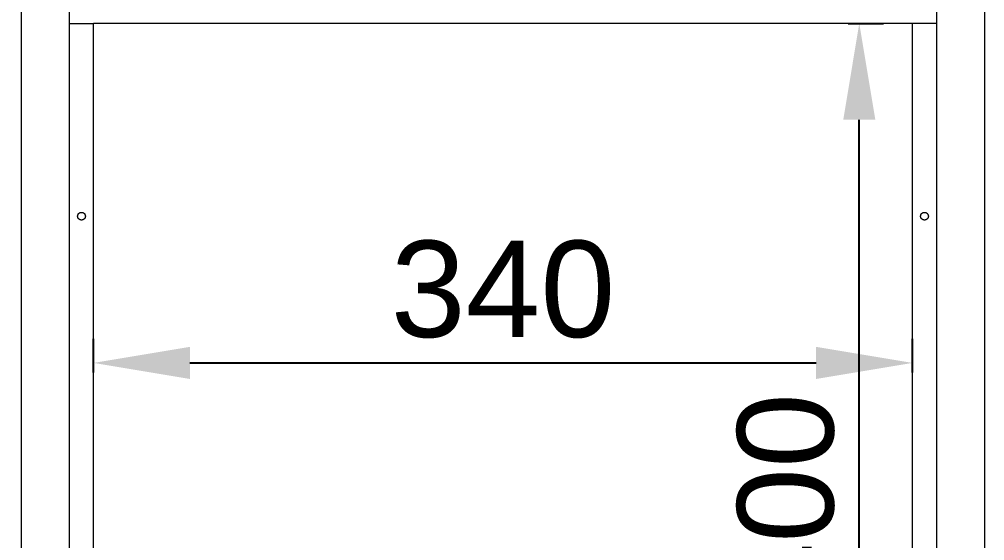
# Model space of a CAD drawing. Header units: millimetres. Extents: x -124 to 15640, y 659 to 4121.
# Drawn here: x 11461 to 11861.8, y 3654.9 to 3871.3 of the extents above; entities that cross this region are included whole.
import ezdxf

# ---------------------------------------------------------------- set-up
doc = ezdxf.new("R2010")
doc.units = ezdxf.units.MM
doc.layers.add('ZANO_R', color=7, linetype='Continuous', lineweight=0)
doc.styles.add('Arial', font='arial.ttf')
doc.styles.get("Standard").update_dxf_attribs({"font": 'ARIALUNI.TTF'})
doc.dimstyles.new('pl i ang', dxfattribs={"dimtxt": 50, "dimasz": 50, "dimexe": 1.25, "dimexo": 0.625, "dimgap": 10, "dimtad": 1, "dimtoh": 1, "dimtxsty": 'Standard', "dimcen": 2.5, "dimclrd": 1, "dimclre": 1, "dimclrt": 1, "dimadec": 0, "dimazin": 0, "dimtfac": 1, "dimtmove": 0, "dimatfit": 3, "dimfxl": 1, "dimarcsym": 1})

# ---------------------------------------------------------------- blocks, each defined once
blk = doc.blocks.new('*D486')
at = {"layer": 'ZANO_R', "color": 1, "lineweight": -2}
for p, q in [((11648.34, 4120.6), (11275.05, 4120.6)), ((11285.05, 4080.6), (11285.05, 1676.6)), ((11613.8, 1636.6), (11275.05, 1636.6))]:
    blk.add_line(p, q, dxfattribs=at)
at = {"layer": 'ZANO_R', "color": 1}
for points in [[(11291.72, 4080.6), (11278.38, 4080.6), (11285.05, 4120.6)], [(11278.38, 1676.6), (11291.72, 1676.6), (11285.05, 1636.6)]]:
    blk.add_solid(points, dxfattribs=at)
at = {"layer": 'ZANO_R', "color": 1, "insert": (11254.63, 2878.6), "char_height": 40, "attachment_point": 5, "rotation": 90, "style": 'Arial'}
blk.add_mtext('2484', dxfattribs=at)
blk = doc.blocks.new('*D487')
at = {"layer": 'ZANO_R', "color": 1, "lineweight": -2}
for p, q in [((11491.85, 3724.78), (11491.85, 3738.71)), ((11831.85, 3724.78), (11831.85, 3738.71)), ((11531.85, 3728.71), (11791.85, 3728.71))]:
    blk.add_line(p, q, dxfattribs=at)
at = {"layer": 'ZANO_R', "color": 1}
for points in [[(11531.85, 3735.37), (11531.85, 3722.04), (11491.85, 3728.71)], [(11791.85, 3722.04), (11791.85, 3735.37), (11831.85, 3728.71)]]:
    blk.add_solid(points, dxfattribs=at)
at = {"layer": 'ZANO_R', "color": 1, "insert": (11661.85, 3759.14), "char_height": 40, "attachment_point": 5, "style": 'Arial'}
blk.add_mtext('340', dxfattribs=at)
blk = doc.blocks.new('*D488')
at = {"layer": 'ZANO_R', "color": 1, "lineweight": -2}
for p, q in [((11805.18, 3869.6), (11819.78, 3869.6)), ((11809.78, 3509.6), (11809.78, 3829.6)), ((11805.18, 3469.6), (11819.78, 3469.6))]:
    blk.add_line(p, q, dxfattribs=at)
at = {"layer": 'ZANO_R', "color": 1}
for points in [[(11816.45, 3829.6), (11803.12, 3829.6), (11809.78, 3869.6)], [(11803.12, 3509.6), (11816.45, 3509.6), (11809.78, 3469.6)]]:
    blk.add_solid(points, dxfattribs=at)
at = {"layer": 'ZANO_R', "color": 1, "insert": (11779.36, 3669.6), "char_height": 40, "attachment_point": 5, "rotation": 90, "style": 'Arial'}
blk.add_mtext('400', dxfattribs=at)
blk = doc.blocks.new('*D491')
at = {"layer": 'ZANO_R', "color": 1, "lineweight": -2}
for p, q in [((11451.85, 4120.6), (11380.41, 4120.6)), ((11390.41, 3479.6), (11390.41, 4080.6)), ((11451.85, 3439.6), (11380.41, 3439.6))]:
    blk.add_line(p, q, dxfattribs=at)
at = {"layer": 'ZANO_R', "color": 1}
for points in [[(11397.07, 4080.6), (11383.74, 4080.6), (11390.41, 4120.6)], [(11383.74, 3479.6), (11397.07, 3479.6), (11390.41, 3439.6)]]:
    blk.add_solid(points, dxfattribs=at)
at = {"layer": 'ZANO_R', "color": 1, "insert": (11359.98, 3780.1), "char_height": 40, "attachment_point": 5, "rotation": 90, "style": 'Arial'}
blk.add_mtext('681', dxfattribs=at)

msp = doc.modelspace()

# ---------------------------------------------------------------- linework, layer by layer
at = {"layer": 'ZANO_R'}
for p, q in [((11461.85, 3899.6), (11461.85, 3439.6)), ((11861.85, 3439.6), (11861.85, 3899.6)), ((11481.85, 3459.6), (11481.85, 3879.6)), ((11841.85, 3879.6), (11841.85, 3459.6)), ((11481.85, 3869.6), (11491.85, 3869.6)), ((11841.85, 3869.6), (11491.85, 3869.6)), ((11491.85, 3469.6), (11491.85, 3869.6)), ((11831.85, 3469.6), (11831.85, 3869.6)), ((11485.25, 3789.73), (11485.26, 3789.79)), ((11485.25, 3789.68), (11485.25, 3789.73)), ((11485.25, 3789.62), (11485.25, 3789.68)), ((11485.25, 3789.57), (11485.25, 3789.62)), ((11485.25, 3789.51), (11485.25, 3789.57)), ((11485.25, 3789.46), (11485.25, 3789.51)), ((11485.26, 3789.4), (11485.25, 3789.46)), ((11485.26, 3789.79), (11485.27, 3789.84)), ((11485.27, 3789.35), (11485.26, 3789.4)), ((11485.27, 3789.84), (11485.28, 3789.9)), ((11485.28, 3789.29), (11485.27, 3789.35)), ((11485.28, 3789.9), (11485.29, 3789.95)), ((11485.29, 3789.24), (11485.28, 3789.29)), ((11485.29, 3789.95), (11485.3, 3790.01)), ((11485.3, 3789.19), (11485.29, 3789.24)), ((11485.3, 3790.01), (11485.32, 3790.06)), ((11485.32, 3789.13), (11485.3, 3789.19)), ((11485.32, 3790.06), (11485.33, 3790.11)), ((11485.33, 3789.08), (11485.32, 3789.13)), ((11485.33, 3790.11), (11485.35, 3790.16)), ((11485.35, 3789.03), (11485.33, 3789.08)), ((11485.35, 3790.16), (11485.37, 3790.22)), ((11485.37, 3788.98), (11485.35, 3789.03)), ((11485.37, 3790.22), (11485.4, 3790.27)), ((11485.4, 3788.93), (11485.37, 3788.98)), ((11485.4, 3790.27), (11485.42, 3790.32)), ((11485.42, 3788.88), (11485.4, 3788.93)), ((11485.42, 3790.32), (11485.45, 3790.36)), ((11485.45, 3788.83), (11485.42, 3788.88)), ((11485.45, 3790.36), (11485.47, 3790.41)), ((11485.47, 3788.78), (11485.45, 3788.83)), ((11485.47, 3790.41), (11485.5, 3790.46)), ((11485.5, 3788.73), (11485.47, 3788.78)), ((11485.5, 3790.46), (11485.53, 3790.51)), ((11485.53, 3788.69), (11485.5, 3788.73)), ((11485.53, 3790.51), (11485.56, 3790.55)), ((11485.56, 3788.64), (11485.53, 3788.69)), ((11485.56, 3790.55), (11485.6, 3790.59)), ((11485.6, 3788.6), (11485.56, 3788.64)), ((11485.6, 3790.59), (11485.63, 3790.64)), ((11485.63, 3788.56), (11485.6, 3788.6)), ((11485.63, 3790.64), (11485.67, 3790.68)), ((11485.67, 3788.52), (11485.63, 3788.56)), ((11485.67, 3790.68), (11485.71, 3790.72)), ((11485.71, 3788.48), (11485.67, 3788.52)), ((11485.71, 3790.72), (11485.75, 3790.76)), ((11485.75, 3788.44), (11485.71, 3788.48)), ((11485.75, 3790.76), (11485.79, 3790.79)), ((11485.79, 3788.4), (11485.75, 3788.44)), ((11485.79, 3790.79), (11485.83, 3790.83)), ((11485.83, 3788.36), (11485.79, 3788.4)), ((11485.83, 3790.83), (11485.87, 3790.86)), ((11485.87, 3788.33), (11485.83, 3788.36)), ((11485.87, 3790.86), (11485.92, 3790.9)), ((11485.92, 3788.3), (11485.87, 3788.33)), ((11485.92, 3790.9), (11485.96, 3790.93)), ((11485.96, 3788.26), (11485.92, 3788.3)), ((11485.96, 3790.93), (11486.01, 3790.96)), ((11486.01, 3788.23), (11485.96, 3788.26)), ((11486.01, 3790.96), (11486.06, 3790.99)), ((11486.06, 3788.21), (11486.01, 3788.23)), ((11486.06, 3790.99), (11486.11, 3791.01)), ((11486.11, 3788.18), (11486.06, 3788.21)), ((11486.11, 3791.01), (11486.15, 3791.04)), ((11486.15, 3788.16), (11486.11, 3788.18)), ((11486.15, 3791.04), (11486.2, 3791.06)), ((11486.2, 3788.13), (11486.15, 3788.16)), ((11486.2, 3791.06), (11486.26, 3791.08)), ((11486.26, 3788.11), (11486.2, 3788.13)), ((11486.26, 3791.08), (11486.31, 3791.1)), ((11486.31, 3788.09), (11486.26, 3788.11)), ((11486.31, 3791.1), (11486.36, 3791.12)), ((11486.36, 3788.07), (11486.31, 3788.09)), ((11486.36, 3791.12), (11486.41, 3791.14)), ((11486.41, 3788.06), (11486.36, 3788.07)), ((11486.41, 3791.14), (11486.47, 3791.15)), ((11486.47, 3788.04), (11486.41, 3788.06)), ((11486.47, 3791.15), (11486.52, 3791.16)), ((11486.52, 3788.03), (11486.47, 3788.04)), ((11486.52, 3791.16), (11486.57, 3791.17)), ((11486.57, 3788.02), (11486.52, 3788.03)), ((11486.57, 3791.17), (11486.63, 3791.18)), ((11486.63, 3788.01), (11486.57, 3788.02)), ((11486.63, 3791.18), (11486.68, 3791.19)), ((11486.68, 3788.01), (11486.63, 3788.01)), ((11486.68, 3791.19), (11486.74, 3791.19)), ((11486.74, 3788), (11486.68, 3788.01)), ((11486.74, 3791.19), (11486.79, 3791.2)), ((11486.79, 3788), (11486.74, 3788)), ((11486.79, 3791.2), (11486.85, 3791.2)), ((11486.85, 3788), (11486.79, 3788)), ((11486.85, 3791.2), (11486.9, 3791.2)), ((11486.9, 3788), (11486.85, 3788)), ((11486.9, 3791.2), (11486.96, 3791.19)), ((11486.96, 3788), (11486.9, 3788)), ((11486.96, 3791.19), (11487.01, 3791.19)), ((11487.01, 3788.01), (11486.96, 3788)), ((11487.01, 3791.19), (11487.07, 3791.18)), ((11487.07, 3788.01), (11487.01, 3788.01)), ((11487.07, 3791.18), (11487.12, 3791.17)), ((11487.12, 3788.02), (11487.07, 3788.01)), ((11487.12, 3791.17), (11487.18, 3791.16)), ((11487.18, 3788.03), (11487.12, 3788.02)), ((11487.18, 3791.16), (11487.23, 3791.15)), ((11487.23, 3788.04), (11487.18, 3788.03)), ((11487.23, 3791.15), (11487.29, 3791.14)), ((11487.29, 3788.06), (11487.23, 3788.04)), ((11487.29, 3791.14), (11487.34, 3791.12)), ((11487.34, 3788.07), (11487.29, 3788.06)), ((11487.34, 3791.12), (11487.39, 3791.1)), ((11487.39, 3788.09), (11487.34, 3788.07)), ((11487.39, 3791.1), (11487.44, 3791.08)), ((11487.44, 3788.11), (11487.39, 3788.09)), ((11487.44, 3791.08), (11487.49, 3791.06)), ((11487.49, 3788.13), (11487.44, 3788.11)), ((11487.49, 3791.06), (11487.54, 3791.04)), ((11487.54, 3788.16), (11487.49, 3788.13)), ((11487.54, 3791.04), (11487.59, 3791.01)), ((11487.59, 3788.18), (11487.54, 3788.16)), ((11487.59, 3791.01), (11487.64, 3790.99)), ((11487.64, 3788.21), (11487.59, 3788.18)), ((11487.64, 3790.99), (11487.69, 3790.96)), ((11487.69, 3788.23), (11487.64, 3788.21)), ((11487.69, 3790.96), (11487.74, 3790.93)), ((11487.74, 3788.26), (11487.69, 3788.23)), ((11487.74, 3790.93), (11487.78, 3790.9)), ((11487.78, 3788.3), (11487.74, 3788.26)), ((11487.78, 3790.9), (11487.82, 3790.86)), ((11487.82, 3788.33), (11487.78, 3788.3)), ((11487.82, 3790.86), (11487.87, 3790.83)), ((11487.87, 3788.36), (11487.82, 3788.33)), ((11487.87, 3790.83), (11487.91, 3790.79)), ((11487.91, 3788.4), (11487.87, 3788.36)), ((11487.91, 3790.79), (11487.95, 3790.76)), ((11487.95, 3788.44), (11487.91, 3788.4)), ((11487.95, 3790.76), (11487.99, 3790.72)), ((11487.99, 3788.48), (11487.95, 3788.44)), ((11487.99, 3790.72), (11488.03, 3790.68)), ((11488.03, 3788.52), (11487.99, 3788.48)), ((11488.03, 3790.68), (11488.06, 3790.64)), ((11488.06, 3788.56), (11488.03, 3788.52)), ((11488.06, 3790.64), (11488.1, 3790.59)), ((11488.1, 3788.6), (11488.06, 3788.56)), ((11488.1, 3790.59), (11488.13, 3790.55)), ((11488.13, 3788.64), (11488.1, 3788.6)), ((11488.13, 3790.55), (11488.17, 3790.51)), ((11488.17, 3788.69), (11488.13, 3788.64)), ((11488.17, 3790.51), (11488.2, 3790.46)), ((11488.2, 3788.73), (11488.17, 3788.69)), ((11488.2, 3790.46), (11488.23, 3790.41)), ((11488.23, 3788.78), (11488.2, 3788.73)), ((11488.23, 3790.41), (11488.25, 3790.36)), ((11488.25, 3788.83), (11488.23, 3788.78)), ((11488.25, 3790.36), (11488.28, 3790.32)), ((11488.28, 3788.88), (11488.25, 3788.83)), ((11488.28, 3790.32), (11488.3, 3790.27)), ((11488.3, 3788.93), (11488.28, 3788.88)), ((11488.3, 3790.27), (11488.32, 3790.22)), ((11488.32, 3788.98), (11488.3, 3788.93)), ((11488.32, 3790.22), (11488.35, 3790.16)), ((11488.35, 3789.03), (11488.32, 3788.98)), ((11488.35, 3790.16), (11488.36, 3790.11)), ((11488.36, 3789.08), (11488.35, 3789.03)), ((11488.36, 3790.11), (11488.38, 3790.06)), ((11488.38, 3789.13), (11488.36, 3789.08)), ((11488.38, 3790.06), (11488.4, 3790.01)), ((11488.4, 3789.19), (11488.38, 3789.13)), ((11488.4, 3790.01), (11488.41, 3789.95)), ((11488.41, 3789.24), (11488.4, 3789.19)), ((11488.41, 3789.95), (11488.42, 3789.9)), ((11488.42, 3789.29), (11488.41, 3789.24)), ((11488.42, 3789.9), (11488.43, 3789.84)), ((11488.43, 3789.35), (11488.42, 3789.29)), ((11488.43, 3789.84), (11488.44, 3789.79)), ((11488.44, 3789.4), (11488.43, 3789.35)), ((11488.44, 3789.79), (11488.44, 3789.73)), ((11488.44, 3789.73), (11488.45, 3789.68)), ((11488.45, 3789.51), (11488.44, 3789.46)), ((11488.44, 3789.46), (11488.44, 3789.4)), ((11488.45, 3789.68), (11488.45, 3789.62)), ((11488.45, 3789.62), (11488.45, 3789.57)), ((11488.45, 3789.57), (11488.45, 3789.51)), ((11835.25, 3789.73), (11835.26, 3789.79)), ((11835.25, 3789.68), (11835.25, 3789.73)), ((11835.25, 3789.62), (11835.25, 3789.68)), ((11835.25, 3789.57), (11835.25, 3789.62)), ((11835.25, 3789.51), (11835.25, 3789.57)), ((11835.25, 3789.46), (11835.25, 3789.51)), ((11835.26, 3789.4), (11835.25, 3789.46)), ((11835.26, 3789.79), (11835.27, 3789.84)), ((11835.27, 3789.35), (11835.26, 3789.4)), ((11835.27, 3789.84), (11835.28, 3789.9)), ((11835.28, 3789.29), (11835.27, 3789.35)), ((11835.28, 3789.9), (11835.29, 3789.95)), ((11835.29, 3789.24), (11835.28, 3789.29)), ((11835.29, 3789.95), (11835.3, 3790.01)), ((11835.3, 3789.19), (11835.29, 3789.24)), ((11835.3, 3790.01), (11835.32, 3790.06)), ((11835.32, 3789.13), (11835.3, 3789.19)), ((11835.32, 3790.06), (11835.33, 3790.11)), ((11835.33, 3789.08), (11835.32, 3789.13)), ((11835.33, 3790.11), (11835.35, 3790.16)), ((11835.35, 3789.03), (11835.33, 3789.08)), ((11835.35, 3790.16), (11835.37, 3790.22)), ((11835.37, 3788.98), (11835.35, 3789.03)), ((11835.37, 3790.22), (11835.4, 3790.27)), ((11835.4, 3788.93), (11835.37, 3788.98)), ((11835.4, 3790.27), (11835.42, 3790.32)), ((11835.42, 3788.88), (11835.4, 3788.93)), ((11835.42, 3790.32), (11835.45, 3790.36)), ((11835.45, 3788.83), (11835.42, 3788.88)), ((11835.45, 3790.36), (11835.47, 3790.41)), ((11835.47, 3788.78), (11835.45, 3788.83)), ((11835.47, 3790.41), (11835.5, 3790.46)), ((11835.5, 3788.73), (11835.47, 3788.78)), ((11835.5, 3790.46), (11835.53, 3790.51)), ((11835.53, 3788.69), (11835.5, 3788.73)), ((11835.53, 3790.51), (11835.56, 3790.55)), ((11835.56, 3788.64), (11835.53, 3788.69)), ((11835.56, 3790.55), (11835.6, 3790.59)), ((11835.6, 3788.6), (11835.56, 3788.64)), ((11835.6, 3790.59), (11835.63, 3790.64)), ((11835.63, 3788.56), (11835.6, 3788.6)), ((11835.63, 3790.64), (11835.67, 3790.68)), ((11835.67, 3788.52), (11835.63, 3788.56)), ((11835.67, 3790.68), (11835.71, 3790.72)), ((11835.71, 3788.48), (11835.67, 3788.52)), ((11835.71, 3790.72), (11835.75, 3790.76)), ((11835.75, 3788.44), (11835.71, 3788.48)), ((11835.75, 3790.76), (11835.79, 3790.79)), ((11835.79, 3788.4), (11835.75, 3788.44)), ((11835.79, 3790.79), (11835.83, 3790.83)), ((11835.83, 3788.36), (11835.79, 3788.4)), ((11835.83, 3790.83), (11835.87, 3790.86)), ((11835.87, 3788.33), (11835.83, 3788.36)), ((11835.87, 3790.86), (11835.92, 3790.9)), ((11835.92, 3788.3), (11835.87, 3788.33)), ((11835.92, 3790.9), (11835.96, 3790.93)), ((11835.96, 3788.26), (11835.92, 3788.3)), ((11835.96, 3790.93), (11836.01, 3790.96)), ((11836.01, 3788.23), (11835.96, 3788.26)), ((11836.01, 3790.96), (11836.06, 3790.99)), ((11836.06, 3788.21), (11836.01, 3788.23)), ((11836.06, 3790.99), (11836.11, 3791.01)), ((11836.11, 3788.18), (11836.06, 3788.21)), ((11836.11, 3791.01), (11836.15, 3791.04)), ((11836.15, 3788.16), (11836.11, 3788.18)), ((11836.15, 3791.04), (11836.2, 3791.06)), ((11836.2, 3788.13), (11836.15, 3788.16)), ((11836.2, 3791.06), (11836.26, 3791.08)), ((11836.26, 3788.11), (11836.2, 3788.13)), ((11836.26, 3791.08), (11836.31, 3791.1)), ((11836.31, 3788.09), (11836.26, 3788.11)), ((11836.31, 3791.1), (11836.36, 3791.12)), ((11836.36, 3788.07), (11836.31, 3788.09)), ((11836.36, 3791.12), (11836.41, 3791.14)), ((11836.41, 3788.06), (11836.36, 3788.07)), ((11836.41, 3791.14), (11836.47, 3791.15)), ((11836.47, 3788.04), (11836.41, 3788.06)), ((11836.47, 3791.15), (11836.52, 3791.16)), ((11836.52, 3788.03), (11836.47, 3788.04)), ((11836.52, 3791.16), (11836.57, 3791.17)), ((11836.57, 3788.02), (11836.52, 3788.03)), ((11836.57, 3791.17), (11836.63, 3791.18)), ((11836.63, 3788.01), (11836.57, 3788.02)), ((11836.63, 3791.18), (11836.68, 3791.19)), ((11836.68, 3788.01), (11836.63, 3788.01)), ((11836.68, 3791.19), (11836.74, 3791.19)), ((11836.74, 3788), (11836.68, 3788.01)), ((11836.74, 3791.19), (11836.79, 3791.2)), ((11836.79, 3788), (11836.74, 3788)), ((11836.79, 3791.2), (11836.85, 3791.2)), ((11836.85, 3788), (11836.79, 3788)), ((11836.85, 3791.2), (11836.9, 3791.2)), ((11836.9, 3788), (11836.85, 3788)), ((11836.9, 3791.2), (11836.96, 3791.19)), ((11836.96, 3788), (11836.9, 3788)), ((11836.96, 3791.19), (11837.01, 3791.19)), ((11837.01, 3788.01), (11836.96, 3788)), ((11837.01, 3791.19), (11837.07, 3791.18)), ((11837.07, 3788.01), (11837.01, 3788.01)), ((11837.07, 3791.18), (11837.12, 3791.17)), ((11837.12, 3788.02), (11837.07, 3788.01)), ((11837.12, 3791.17), (11837.18, 3791.16)), ((11837.18, 3788.03), (11837.12, 3788.02)), ((11837.18, 3791.16), (11837.23, 3791.15)), ((11837.23, 3788.04), (11837.18, 3788.03)), ((11837.23, 3791.15), (11837.29, 3791.14)), ((11837.29, 3788.06), (11837.23, 3788.04)), ((11837.29, 3791.14), (11837.34, 3791.12)), ((11837.34, 3788.07), (11837.29, 3788.06)), ((11837.34, 3791.12), (11837.39, 3791.1)), ((11837.39, 3788.09), (11837.34, 3788.07)), ((11837.39, 3791.1), (11837.44, 3791.08)), ((11837.44, 3788.11), (11837.39, 3788.09)), ((11837.44, 3791.08), (11837.49, 3791.06)), ((11837.49, 3788.13), (11837.44, 3788.11)), ((11837.49, 3791.06), (11837.54, 3791.04)), ((11837.54, 3788.16), (11837.49, 3788.13)), ((11837.54, 3791.04), (11837.59, 3791.01)), ((11837.59, 3788.18), (11837.54, 3788.16)), ((11837.59, 3791.01), (11837.64, 3790.99)), ((11837.64, 3788.21), (11837.59, 3788.18)), ((11837.64, 3790.99), (11837.69, 3790.96)), ((11837.69, 3788.23), (11837.64, 3788.21)), ((11837.69, 3790.96), (11837.74, 3790.93)), ((11837.74, 3788.26), (11837.69, 3788.23)), ((11837.74, 3790.93), (11837.78, 3790.9)), ((11837.78, 3788.3), (11837.74, 3788.26)), ((11837.78, 3790.9), (11837.82, 3790.86)), ((11837.82, 3788.33), (11837.78, 3788.3)), ((11837.82, 3790.86), (11837.87, 3790.83)), ((11837.87, 3788.36), (11837.82, 3788.33)), ((11837.87, 3790.83), (11837.91, 3790.79)), ((11837.91, 3788.4), (11837.87, 3788.36)), ((11837.91, 3790.79), (11837.95, 3790.76)), ((11837.95, 3788.44), (11837.91, 3788.4)), ((11837.95, 3790.76), (11837.99, 3790.72)), ((11837.99, 3788.48), (11837.95, 3788.44)), ((11837.99, 3790.72), (11838.03, 3790.68)), ((11838.03, 3788.52), (11837.99, 3788.48)), ((11838.03, 3790.68), (11838.06, 3790.64)), ((11838.06, 3788.56), (11838.03, 3788.52)), ((11838.06, 3790.64), (11838.1, 3790.59)), ((11838.1, 3788.6), (11838.06, 3788.56)), ((11838.1, 3790.59), (11838.13, 3790.55)), ((11838.13, 3788.64), (11838.1, 3788.6)), ((11838.13, 3790.55), (11838.17, 3790.51)), ((11838.17, 3788.69), (11838.13, 3788.64)), ((11838.17, 3790.51), (11838.2, 3790.46)), ((11838.2, 3788.73), (11838.17, 3788.69)), ((11838.2, 3790.46), (11838.23, 3790.41)), ((11838.23, 3788.78), (11838.2, 3788.73)), ((11838.23, 3790.41), (11838.25, 3790.36)), ((11838.25, 3788.83), (11838.23, 3788.78)), ((11838.25, 3790.36), (11838.28, 3790.32)), ((11838.28, 3788.88), (11838.25, 3788.83)), ((11838.28, 3790.32), (11838.3, 3790.27)), ((11838.3, 3788.93), (11838.28, 3788.88)), ((11838.3, 3790.27), (11838.32, 3790.22)), ((11838.32, 3788.98), (11838.3, 3788.93)), ((11838.32, 3790.22), (11838.35, 3790.16)), ((11838.35, 3789.03), (11838.32, 3788.98)), ((11838.35, 3790.16), (11838.36, 3790.11)), ((11838.36, 3789.08), (11838.35, 3789.03)), ((11838.36, 3790.11), (11838.38, 3790.06)), ((11838.38, 3789.13), (11838.36, 3789.08)), ((11838.38, 3790.06), (11838.4, 3790.01)), ((11838.4, 3789.19), (11838.38, 3789.13)), ((11838.4, 3790.01), (11838.41, 3789.95)), ((11838.41, 3789.24), (11838.4, 3789.19)), ((11838.41, 3789.95), (11838.42, 3789.9)), ((11838.42, 3789.29), (11838.41, 3789.24)), ((11838.42, 3789.9), (11838.43, 3789.84)), ((11838.43, 3789.35), (11838.42, 3789.29)), ((11838.43, 3789.84), (11838.44, 3789.79)), ((11838.44, 3789.4), (11838.43, 3789.35)), ((11838.44, 3789.79), (11838.44, 3789.73)), ((11838.44, 3789.73), (11838.45, 3789.68)), ((11838.45, 3789.51), (11838.44, 3789.46)), ((11838.44, 3789.46), (11838.44, 3789.4)), ((11838.45, 3789.68), (11838.45, 3789.62)), ((11838.45, 3789.62), (11838.45, 3789.57)), ((11838.45, 3789.57), (11838.45, 3789.51))]:
    msp.add_line(p, q, dxfattribs=at)

# ---------------------------------------------------------------- dimensions: what is measured, and where the dimension line sits
for base, p1, p2, picture, middle in [((11285.05, 1636.6), (11658.34, 4120.6), (11623.8, 1636.6), '*D486', (11254.63, 2878.6)), ((11390.41, 4120.6), (11461.85, 3439.6), (11461.85, 4120.6), '*D491', (11359.98, 3780.1)), ((11809.78, 3869.6), (11795.18, 3469.6), (11795.18, 3869.6), '*D488', (11779.36, 3669.6))]:
    dim = msp.add_linear_dim(base=base, p1=p1, p2=p2, angle=90, dimstyle='pl i ang', override={"dimtxt": 40, "dimasz": 40, "dimexe": 10, "dimexo": 10, "dimtoh": 0, "dimdec": 0, "dimtxsty": 'Arial', "dimtdec": 0, "dimtmove": 1}, dxfattribs=at)
    dim.commit()
    dim.dimension.update_dxf_attribs({"geometry": picture, "text_midpoint": middle})
dim = msp.add_linear_dim(base=(11831.85, 3728.71), p1=(11491.85, 3714.78), p2=(11831.85, 3714.78), dimstyle='pl i ang', override={"dimtxt": 40, "dimasz": 40, "dimexe": 10, "dimexo": 10, "dimtoh": 0, "dimdec": 0, "dimtxsty": 'Arial', "dimtdec": 0, "dimtmove": 1}, dxfattribs=at)
dim.commit()
dim.dimension.update_dxf_attribs({"geometry": '*D487', "text_midpoint": (11661.85, 3759.14)})

doc.saveas('drawing.dxf')
